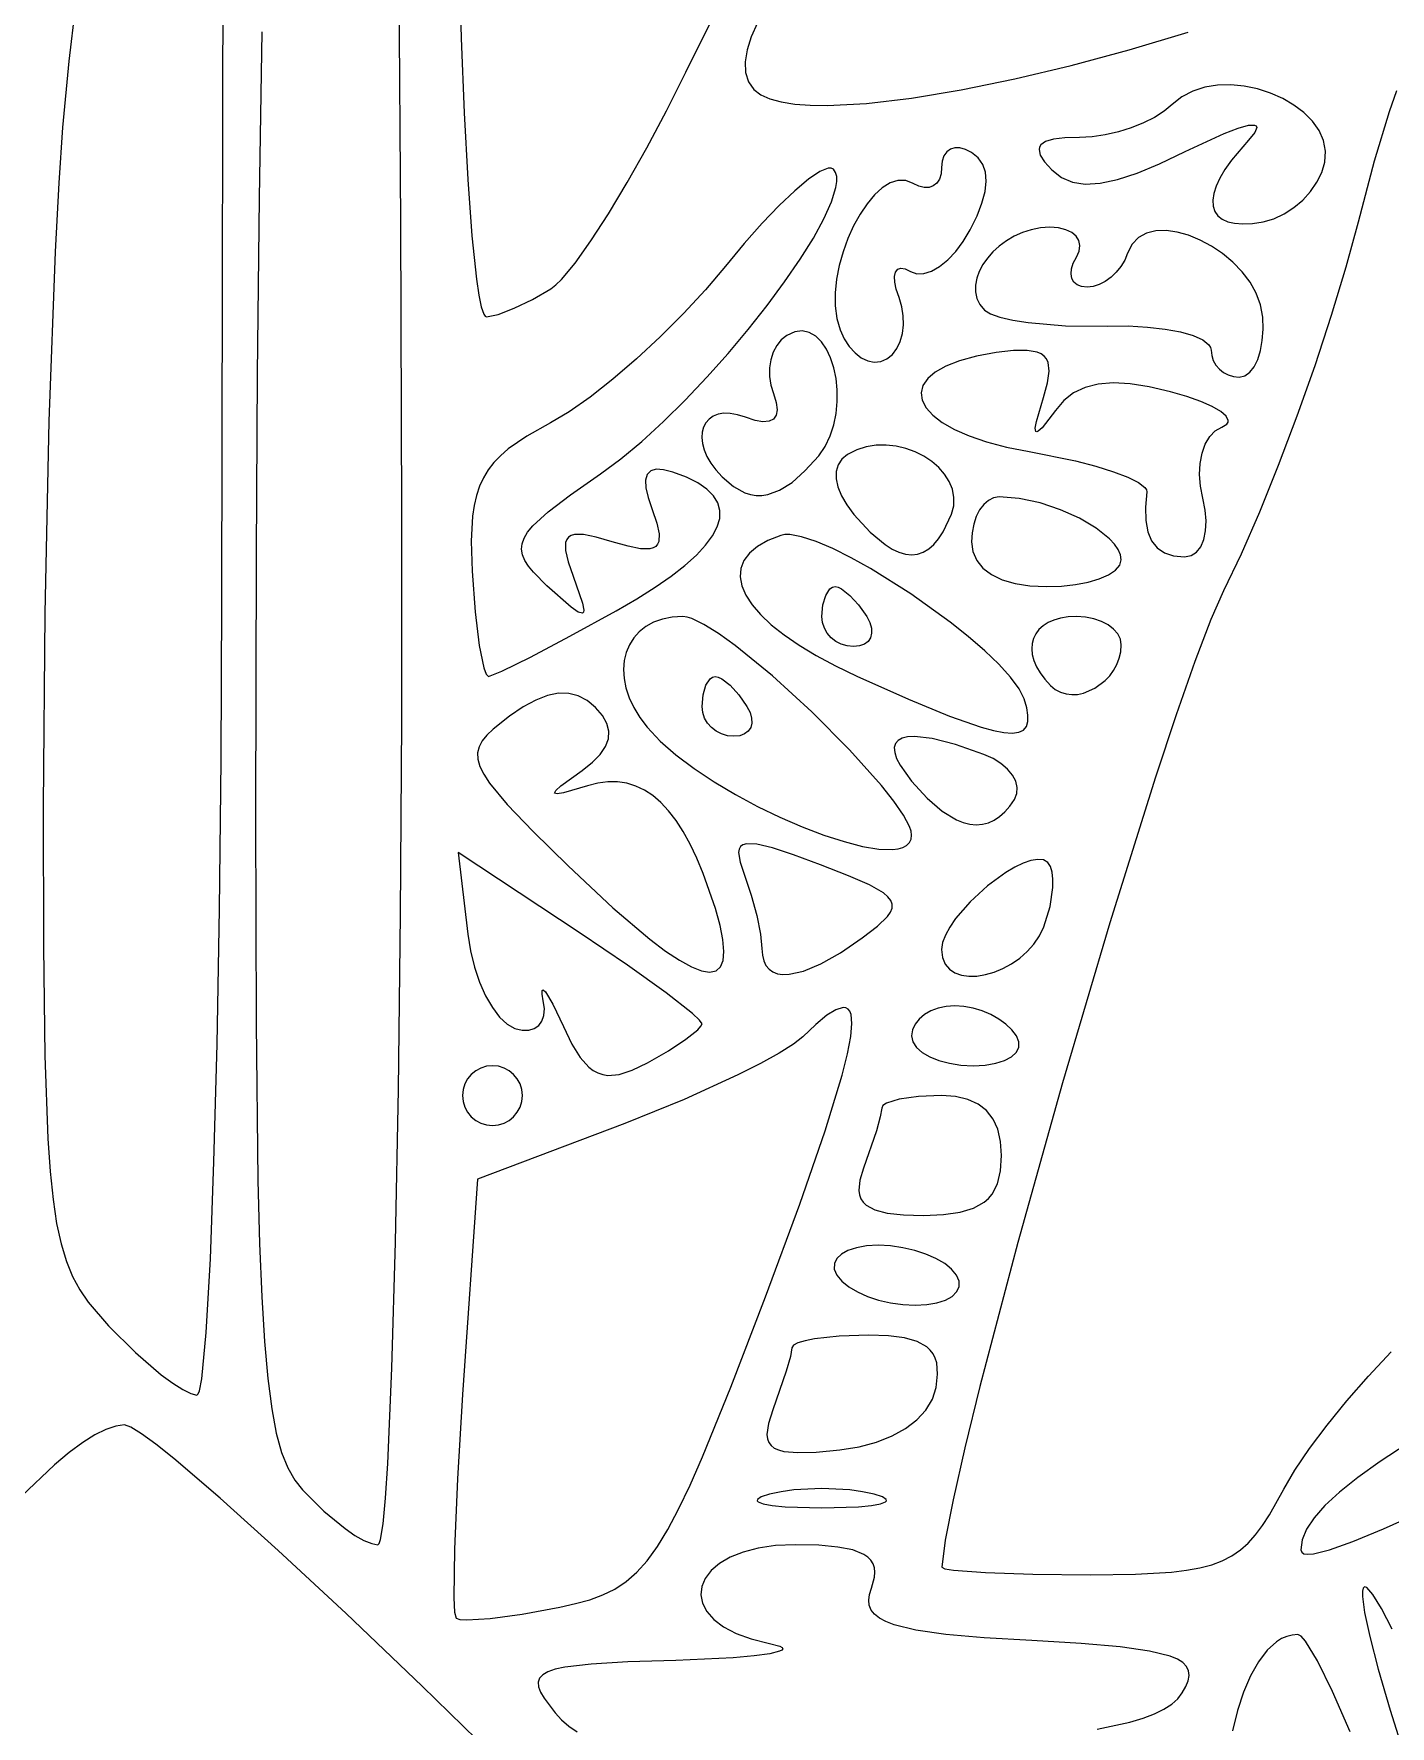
# Model space of a CAD drawing. Header units: millimetres. Extents: x -4.58 to 1.11, y 0.34 to 8.32.
# Drawn here: x -4.037 to -3.534, y 4.766 to 5.394 of the extents above; entities that cross this region are included whole.
import ezdxf

# ---------------------------------------------------------------- set-up
doc = ezdxf.new("R2010")
doc.units = ezdxf.units.MM

msp = doc.modelspace()

# ---------------------------------------------------------------- linework, layer by layer
at = {"flags": 128}
for points in [[(-3.967056, 5.183639), (-3.9665, 5.478389)], [(-3.879828, 5.453108), (-3.878231, 5.392475), (-3.877105, 5.364728), (-3.875783, 5.339941), (-3.874282, 5.319046), (-3.872619, 5.302978), (-3.871732, 5.297045), (-3.870811, 5.29267), (-3.869858, 5.289967), (-3.86937, 5.28928), (-3.868875, 5.289056), (-3.864583, 5.289929), (-3.858646, 5.292175), (-3.851844, 5.295456), (-3.844958, 5.299431)], [(-3.900292, 5.215722), (-3.900633, 5.324271), (-3.901276, 5.411172)], [(-4.021516, 5.4037), (-4.02389, 5.38383), (-4.026167, 5.359208), (-4.027607, 5.338765), (-4.028951, 5.313104), (-4.031229, 5.250255), (-4.032768, 5.178925), (-4.033333, 5.107375), (-4.033222, 5.055221), (-4.032735, 5.014724), (-4.031645, 4.984063), (-4.030803, 4.971853), (-4.029724, 4.961418), (-4.02838, 4.952533), (-4.026744, 4.94497), (-4.024785, 4.9385), (-4.022476, 4.932896), (-4.019788, 4.927932), (-4.016693, 4.923379), (-4.009167, 4.914597), (-3.999104, 4.904615), (-3.989554, 4.896441), (-3.985308, 4.893295), (-3.981594, 4.890918), (-3.978549, 4.889414), (-3.976306, 4.888889), (-3.975858, 4.889274), (-3.975415, 4.890418), (-3.974545, 4.894905), (-3.972882, 4.912147), (-3.971354, 4.939405), (-3.969998, 4.975472), (-3.968853, 5.019138), (-3.967956, 5.069194), (-3.967344, 5.12443), (-3.967056, 5.183639)], [(-3.952255, 5.394745), (-3.953225, 5.333064), (-3.953935, 5.267902), (-3.954347, 5.200875), (-3.954584, 5.103524), (-3.954405, 5.026944), (-3.953677, 4.968457), (-3.953066, 4.945161), (-3.952267, 4.925384), (-3.951266, 4.90879), (-3.950044, 4.895046), (-3.948586, 4.883815), (-3.946875, 4.874764), (-3.944894, 4.867557), (-3.942626, 4.861859), (-3.940056, 4.857336), (-3.937167, 4.853653), (-3.92927, 4.845761), (-3.921361, 4.8393), (-3.917689, 4.836815), (-3.914358, 4.834936), (-3.911484, 4.833748), (-3.909181, 4.833333), (-3.90869, 4.833833), (-3.908207, 4.835317), (-3.907267, 4.841138), (-3.906367, 4.850599), (-3.90551, 4.863505), (-3.903946, 4.898868), (-3.902611, 4.945658), (-3.901542, 5.002306), (-3.900774, 5.067245), (-3.900345, 5.138907), (-3.900292, 5.215722)], [(-3.844958, 5.299431), (-3.843139, 5.300836), (-3.841026, 5.302917), (-3.836021, 5.308937), (-3.830149, 5.317161), (-3.823615, 5.32726), (-3.816623, 5.338905), (-3.80938, 5.351766), (-3.80209, 5.365514), (-3.794958, 5.379819), (-3.78574, 5.398223)], [(-3.76831, 5.398048), (-3.770624, 5.392923), (-3.77217, 5.388104), (-3.772895, 5.383661), (-3.772747, 5.379669), (-3.771674, 5.376197), (-3.769625, 5.373319), (-3.767087, 5.37142), (-3.763692, 5.369902), (-3.759487, 5.368756), (-3.754517, 5.367969), (-3.748829, 5.36753), (-3.742469, 5.367427), (-3.727913, 5.36818), (-3.711217, 5.370137), (-3.692748, 5.373203), (-3.672874, 5.377286), (-3.65196, 5.38229), (-3.630375, 5.388123), (-3.608485, 5.394691)], [(-3.531169, 5.372863), (-3.533899, 5.365063), (-3.539441, 5.346725), (-3.545417, 5.324167), (-3.549976, 5.307434), (-3.555425, 5.289474), (-3.561559, 5.270848), (-3.568174, 5.252116), (-3.575064, 5.23384), (-3.582026, 5.216579), (-3.588855, 5.200894), (-3.595347, 5.187347), (-3.600101, 5.176635), (-3.606036, 5.16106), (-3.612949, 5.141323), (-3.620639, 5.118125), (-3.637538, 5.064151), (-3.655116, 5.004747), (-3.671757, 4.945521), (-3.685841, 4.892082), (-3.69142, 4.869285), (-3.695753, 4.850039), (-3.698639, 4.835043), (-3.699875, 4.825), (-3.698772, 4.824442), (-3.695562, 4.823921), (-3.683726, 4.823038), (-3.666176, 4.822441), (-3.644722, 4.822222), (-3.628026, 4.822419), (-3.614698, 4.823178), (-3.609117, 4.823849), (-3.60416, 4.824757), (-3.599757, 4.825934), (-3.595833, 4.827411), (-3.592318, 4.829222), (-3.589139, 4.831397), (-3.586224, 4.833969), (-3.5835, 4.83697), (-3.580894, 4.840432), (-3.578336, 4.844387), (-3.573069, 4.853903)], [(-3.557833, 5.346389), (-3.557566, 5.350515), (-3.55831, 5.354459), (-3.559959, 5.358182), (-3.562403, 5.361641), (-3.565536, 5.364796), (-3.569248, 5.367606), (-3.573431, 5.370031), (-3.577977, 5.37203), (-3.582779, 5.373561), (-3.587727, 5.374583), (-3.592715, 5.375057), (-3.597632, 5.374942), (-3.602372, 5.374195), (-3.606826, 5.372777), (-3.610886, 5.370647), (-3.614444, 5.367764), (-3.617353, 5.365309), (-3.620944, 5.36302), (-3.625074, 5.360947), (-3.629604, 5.359139), (-3.634392, 5.357646), (-3.639296, 5.356518), (-3.644175, 5.355804), (-3.648889, 5.355556), (-3.654267, 5.355393), (-3.658434, 5.354891), (-3.66141, 5.354026), (-3.663212, 5.352778), (-3.663679, 5.352003), (-3.663859, 5.351123), (-3.663369, 5.34904), (-3.661762, 5.346506), (-3.659056, 5.3435), (-3.655545, 5.340744), (-3.651453, 5.338995), (-3.646689, 5.338265), (-3.641161, 5.338566), (-3.634781, 5.33991), (-3.627456, 5.342309), (-3.619096, 5.345774), (-3.609611, 5.350319), (-3.59516, 5.357082), (-3.589958, 5.359061), (-3.586168, 5.360094), (-3.583841, 5.360172), (-3.58324, 5.359851), (-3.583023, 5.359288), (-3.583764, 5.357433), (-3.586111, 5.354597), (-3.59246, 5.347171), (-3.594862, 5.343738), (-3.596753, 5.340515), (-3.598136, 5.337517), (-3.599013, 5.334763), (-3.599389, 5.332268), (-3.599266, 5.33005), (-3.598646, 5.328126), (-3.597534, 5.326513), (-3.595932, 5.325228), (-3.593844, 5.324287), (-3.591271, 5.323707), (-3.588218, 5.323506), (-3.584686, 5.3237), (-3.580681, 5.324306), (-3.576728, 5.325426), (-3.572902, 5.327197), (-3.569295, 5.329528), (-3.566002, 5.332326), (-3.563115, 5.335503), (-3.560729, 5.338966), (-3.558938, 5.342625), (-3.557833, 5.346389)], [(-3.715778, 5.296139), (-3.716808, 5.299244), (-3.717358, 5.301888), (-3.717445, 5.30403), (-3.717087, 5.30563), (-3.7163, 5.306649), (-3.715102, 5.307047), (-3.71351, 5.306784), (-3.711542, 5.305819), (-3.709208, 5.304972), (-3.706569, 5.305043), (-3.703716, 5.30597), (-3.70074, 5.307689), (-3.697731, 5.310139), (-3.69478, 5.313255), (-3.691978, 5.316975), (-3.689417, 5.321236), (-3.68686, 5.326447), (-3.685013, 5.331201), (-3.683877, 5.335496), (-3.683451, 5.339328), (-3.683737, 5.342695), (-3.684733, 5.345594), (-3.686441, 5.34802), (-3.688861, 5.349972), (-3.691098, 5.351104), (-3.693186, 5.351669), (-3.695077, 5.351691), (-3.696727, 5.351193), (-3.698091, 5.350196), (-3.699121, 5.348724), (-3.699773, 5.346799), (-3.7, 5.344444), (-3.700215, 5.342081), (-3.700833, 5.340133), (-3.701809, 5.338625), (-3.703101, 5.337582), (-3.704664, 5.337027), (-3.706457, 5.336985), (-3.708435, 5.337482), (-3.710556, 5.338542), (-3.713336, 5.339641), (-3.716214, 5.339655), (-3.719139, 5.338686), (-3.722058, 5.336841), (-3.724919, 5.334222), (-3.72767, 5.330934), (-3.730259, 5.327082), (-3.732634, 5.322769), (-3.734743, 5.3181), (-3.736533, 5.313179), (-3.737954, 5.308109), (-3.738952, 5.302997), (-3.739476, 5.297945), (-3.739473, 5.293057), (-3.738892, 5.288439), (-3.737681, 5.284194), (-3.736122, 5.280834), (-3.734245, 5.277959), (-3.732121, 5.275615), (-3.729821, 5.273845), (-3.727418, 5.272695), (-3.724983, 5.272208), (-3.722589, 5.272429), (-3.720306, 5.273403), (-3.718281, 5.275061), (-3.716635, 5.277244), (-3.715388, 5.279859), (-3.714557, 5.282812), (-3.714162, 5.28601), (-3.714222, 5.28936), (-3.714754, 5.292767), (-3.715778, 5.296139)], [(-3.82075, 5.179931), (-3.813126, 5.184375), (-3.806339, 5.188666), (-3.800389, 5.192801), (-3.795278, 5.196777), (-3.791006, 5.200594), (-3.787575, 5.204247), (-3.784984, 5.207737), (-3.783236, 5.211059), (-3.782331, 5.214212), (-3.78227, 5.217195), (-3.783054, 5.220004), (-3.784684, 5.222638), (-3.78716, 5.225094), (-3.790485, 5.22737), (-3.794658, 5.229465), (-3.799681, 5.231375), (-3.803159, 5.232284), (-3.805908, 5.232454), (-3.807935, 5.231876), (-3.809243, 5.230542), (-3.809838, 5.228441), (-3.809724, 5.225566), (-3.808906, 5.221908), (-3.807389, 5.217458), (-3.805656, 5.212408), (-3.804816, 5.208481), (-3.804934, 5.205626), (-3.805373, 5.204583), (-3.806076, 5.203788), (-3.807053, 5.203235), (-3.80831, 5.202915), (-3.811701, 5.202954), (-3.816317, 5.203852), (-3.822222, 5.205556), (-3.828212, 5.207284), (-3.832865, 5.208187), (-3.836252, 5.208203), (-3.837493, 5.207858), (-3.838444, 5.207267), (-3.839116, 5.206423), (-3.839515, 5.205317), (-3.839535, 5.20229), (-3.838575, 5.198122), (-3.836708, 5.19275), (-3.83323, 5.18277), (-3.832784, 5.180122), (-3.832917, 5.17937), (-3.8333, 5.178997), (-3.834854, 5.179368), (-3.837519, 5.181207), (-3.846486, 5.189181), (-3.851481, 5.194217), (-3.853309, 5.196477), (-3.854662, 5.198623), (-3.855521, 5.200695), (-3.855866, 5.202736), (-3.855677, 5.204788), (-3.854934, 5.206894), (-3.853616, 5.209095), (-3.851703, 5.211434), (-3.846013, 5.216694), (-3.837703, 5.223011), (-3.826611, 5.230722), (-3.819082, 5.236252), (-3.811237, 5.24277), (-3.803204, 5.25011), (-3.795112, 5.258102), (-3.787088, 5.26658), (-3.779263, 5.275375), (-3.771764, 5.284318), (-3.764719, 5.293243), (-3.758257, 5.301981), (-3.752507, 5.310364), (-3.747596, 5.318225), (-3.743654, 5.325394), (-3.740809, 5.331705), (-3.739189, 5.336989), (-3.738879, 5.339194), (-3.738923, 5.341079), (-3.739338, 5.342623), (-3.740139, 5.343806), (-3.740947, 5.344217), (-3.742078, 5.344189), (-3.745222, 5.342885), (-3.749406, 5.34004), (-3.754467, 5.335802), (-3.760239, 5.330318), (-3.766559, 5.323735), (-3.773261, 5.316201), (-3.780181, 5.307861), (-3.787612, 5.299071), (-3.795771, 5.290237), (-3.804392, 5.281596), (-3.813208, 5.273387), (-3.821954, 5.26585), (-3.830364, 5.259222), (-3.838172, 5.253744), (-3.845111, 5.249653), (-3.853863, 5.244773), (-3.860814, 5.239963), (-3.863668, 5.237483), (-3.866135, 5.234901), (-3.868237, 5.232176), (-3.869995, 5.229267), (-3.87143, 5.226136), (-3.872564, 5.222742), (-3.873417, 5.219045), (-3.874012, 5.215004), (-3.874508, 5.205734), (-3.874222, 5.194611), (-3.873128, 5.179478), (-3.871623, 5.167078), (-3.869908, 5.158691), (-3.869033, 5.156403), (-3.868181, 5.155597), (-3.863188, 5.157503), (-3.85258, 5.162727), (-3.837915, 5.17047), (-3.82075, 5.179931)], [(-3.580833, 5.288889), (-3.581624, 5.2934), (-3.583237, 5.297747), (-3.585562, 5.30188), (-3.58849, 5.305745), (-3.591913, 5.309293), (-3.595721, 5.312471), (-3.599805, 5.315228), (-3.604056, 5.317512), (-3.608365, 5.319272), (-3.612622, 5.320456), (-3.61672, 5.321013), (-3.620548, 5.320891), (-3.623998, 5.320038), (-3.62696, 5.318404), (-3.629326, 5.315936), (-3.630986, 5.312583), (-3.63205, 5.310053), (-3.633471, 5.307693), (-3.635188, 5.305556), (-3.637137, 5.303693), (-3.639258, 5.302154), (-3.641488, 5.300992), (-3.643765, 5.300256), (-3.646028, 5.3), (-3.648064, 5.300227), (-3.649693, 5.300877), (-3.650899, 5.301904), (-3.651665, 5.303264), (-3.651974, 5.30491), (-3.651811, 5.306797), (-3.651158, 5.308879), (-3.65, 5.311111), (-3.64896, 5.313343), (-3.648647, 5.315425), (-3.649022, 5.317312), (-3.650043, 5.318958), (-3.651672, 5.320318), (-3.653869, 5.321345), (-3.656593, 5.321995), (-3.659806, 5.322222), (-3.663314, 5.321993), (-3.666718, 5.321336), (-3.669983, 5.320293), (-3.673074, 5.318908), (-3.675957, 5.317226), (-3.678598, 5.315289), (-3.680963, 5.313141), (-3.683016, 5.310826), (-3.684723, 5.308388), (-3.686051, 5.305869), (-3.686964, 5.303314), (-3.687429, 5.300765), (-3.68741, 5.298267), (-3.686874, 5.295864), (-3.685786, 5.293598), (-3.684111, 5.291514), (-3.681914, 5.290126), (-3.678344, 5.288875), (-3.673588, 5.287784), (-3.667832, 5.286878), (-3.654066, 5.285721), (-3.638542, 5.285597), (-3.6308, 5.285611), (-3.623578, 5.285229), (-3.617033, 5.284488), (-3.611323, 5.283424), (-3.606606, 5.282073), (-3.603042, 5.280472), (-3.600787, 5.278658), (-3.6002, 5.277682), (-3.6, 5.276667), (-3.599787, 5.274658), (-3.599177, 5.272784), (-3.598213, 5.271086), (-3.596937, 5.269604), (-3.595394, 5.268381), (-3.593625, 5.267456), (-3.591674, 5.266871), (-3.589583, 5.266667), (-3.587523, 5.26712), (-3.585667, 5.26842), (-3.584052, 5.270475), (-3.582714, 5.273194), (-3.581687, 5.276487), (-3.581007, 5.28026), (-3.580711, 5.284425), (-3.580833, 5.288889)], [(-3.745611, 5.237472), (-3.743192, 5.240944), (-3.741316, 5.244786), (-3.739959, 5.248901), (-3.739093, 5.25319), (-3.738693, 5.257552), (-3.738732, 5.261891), (-3.739183, 5.266105), (-3.740021, 5.270097), (-3.741219, 5.273768), (-3.74275, 5.277017), (-3.744589, 5.279747), (-3.746709, 5.281859), (-3.749083, 5.283253), (-3.751686, 5.28383), (-3.754491, 5.283492), (-3.757472, 5.282139), (-3.759506, 5.280504), (-3.761177, 5.278387), (-3.762464, 5.275878), (-3.763347, 5.273064), (-3.763806, 5.270035), (-3.76382, 5.266879), (-3.763368, 5.263685), (-3.762431, 5.260542), (-3.76139, 5.257238), (-3.761034, 5.254549), (-3.761353, 5.252483), (-3.76234, 5.251047), (-3.763986, 5.250248), (-3.766282, 5.250094), (-3.76922, 5.250593), (-3.772792, 5.25175), (-3.775734, 5.252685), (-3.778417, 5.253156), (-3.780828, 5.253197), (-3.782953, 5.252842), (-3.78478, 5.252122), (-3.786296, 5.251072), (-3.787487, 5.249723), (-3.788342, 5.248109), (-3.788846, 5.246264), (-3.788988, 5.244219), (-3.788753, 5.242009), (-3.78813, 5.239666), (-3.787104, 5.237223), (-3.785664, 5.234713), (-3.783795, 5.232169), (-3.781486, 5.229625), (-3.777275, 5.226035), (-3.773078, 5.22373), (-3.770971, 5.223063), (-3.76885, 5.222721), (-3.766709, 5.222705), (-3.764543, 5.223017), (-3.760113, 5.22463), (-3.755512, 5.22757), (-3.750693, 5.231847), (-3.745611, 5.237472)], [(-3.603083, 5.221681), (-3.603961, 5.226134), (-3.604278, 5.230476), (-3.604065, 5.234597), (-3.603349, 5.238389), (-3.60216, 5.241743), (-3.600527, 5.244552), (-3.598478, 5.246706), (-3.596042, 5.248097), (-3.594138, 5.249213), (-3.593709, 5.249872), (-3.593615, 5.250588), (-3.594393, 5.252167), (-3.596396, 5.253896), (-3.599544, 5.255721), (-3.60376, 5.257589), (-3.608966, 5.259446), (-3.615083, 5.261236), (-3.622984, 5.263074), (-3.630051, 5.264155), (-3.636337, 5.26447), (-3.641891, 5.264012), (-3.646763, 5.262772), (-3.651003, 5.260742), (-3.654663, 5.257913), (-3.657792, 5.254278), (-3.66274, 5.247869), (-3.664214, 5.246524), (-3.664707, 5.246324), (-3.665042, 5.246443), (-3.66524, 5.247642), (-3.664823, 5.250139), (-3.662208, 5.259097), (-3.660706, 5.264489), (-3.660111, 5.268795), (-3.660498, 5.272086), (-3.661083, 5.273372), (-3.661941, 5.274431), (-3.663081, 5.275271), (-3.664512, 5.275901), (-3.668286, 5.276566), (-3.673336, 5.276497), (-3.679736, 5.275764), (-3.6871, 5.274411), (-3.69331, 5.272721), (-3.698382, 5.27074), (-3.702331, 5.268512), (-3.705171, 5.266083), (-3.706918, 5.263498), (-3.707586, 5.260803), (-3.707191, 5.258042), (-3.705747, 5.25526), (-3.70327, 5.252504), (-3.699774, 5.249819), (-3.695275, 5.247248), (-3.689787, 5.244839), (-3.683326, 5.242635), (-3.675906, 5.240683), (-3.667542, 5.239028), (-3.650265, 5.235511), (-3.642767, 5.233543), (-3.636267, 5.231517), (-3.630946, 5.229496), (-3.626983, 5.227539), (-3.624557, 5.22571), (-3.623976, 5.224862), (-3.623847, 5.224069), (-3.62437, 5.218326), (-3.624257, 5.213389), (-3.623501, 5.209245), (-3.622094, 5.205884), (-3.620029, 5.203291), (-3.6173, 5.201454), (-3.613899, 5.200361), (-3.609819, 5.2), (-3.607436, 5.200442), (-3.605439, 5.201708), (-3.603855, 5.20371), (-3.602712, 5.206361), (-3.602036, 5.209572), (-3.601855, 5.213254), (-3.602195, 5.21732), (-3.603083, 5.221681)], [(-3.696333, 5.215736), (-3.695499, 5.218907), (-3.695401, 5.222016), (-3.695975, 5.225023), (-3.697154, 5.227893), (-3.698875, 5.230588), (-3.701071, 5.23307), (-3.703678, 5.235301), (-3.70663, 5.237245), (-3.709863, 5.238863), (-3.713311, 5.240118), (-3.71691, 5.240973), (-3.720593, 5.24139), (-3.724296, 5.241332), (-3.727955, 5.240761), (-3.731503, 5.23964), (-3.734875, 5.237931), (-3.73697, 5.236211), (-3.738371, 5.2341), (-3.739085, 5.231643), (-3.739116, 5.228882), (-3.73847, 5.225861), (-3.73715, 5.222622), (-3.735163, 5.21921), (-3.732514, 5.215667), (-3.726524, 5.209128), (-3.72096, 5.204461), (-3.718337, 5.202829), (-3.715818, 5.201664), (-3.713405, 5.200967), (-3.711095, 5.200738), (-3.70889, 5.200976), (-3.706789, 5.201682), (-3.70479, 5.202856), (-3.702895, 5.204497), (-3.701102, 5.206605), (-3.699411, 5.209181), (-3.696333, 5.215736)], [(-3.633333, 5.198806), (-3.633631, 5.200705), (-3.634493, 5.202663), (-3.635871, 5.204654), (-3.637716, 5.206654), (-3.642613, 5.210579), (-3.648799, 5.214238), (-3.655885, 5.217431), (-3.663486, 5.21996), (-3.671213, 5.221623), (-3.678681, 5.222222), (-3.68073, 5.221882), (-3.682643, 5.220907), (-3.684376, 5.219366), (-3.685889, 5.217326), (-3.687138, 5.214857), (-3.688083, 5.212027), (-3.68868, 5.208904), (-3.688889, 5.205556), (-3.688404, 5.201861), (-3.686978, 5.198574), (-3.684655, 5.195723), (-3.681479, 5.193332), (-3.677493, 5.191427), (-3.67274, 5.190034), (-3.667265, 5.189179), (-3.661111, 5.188889), (-3.655531, 5.189091), (-3.650326, 5.189671), (-3.645608, 5.190587), (-3.641493, 5.1918), (-3.638094, 5.193269), (-3.635525, 5.194953), (-3.6339, 5.196812), (-3.633333, 5.198806)], [(-3.669375, 5.147222), (-3.671226, 5.150984), (-3.6744, 5.155299), (-3.678724, 5.160051), (-3.68402, 5.165121), (-3.690114, 5.170392), (-3.696831, 5.175745), (-3.711431, 5.186227), (-3.726415, 5.195626), (-3.733614, 5.199624), (-3.740383, 5.202998), (-3.746546, 5.205629), (-3.75193, 5.2074), (-3.756357, 5.208192), (-3.758157, 5.208185), (-3.759653, 5.207889), (-3.764464, 5.205975), (-3.76834, 5.203769), (-3.771292, 5.201296), (-3.773334, 5.198579), (-3.774479, 5.195642), (-3.774739, 5.19251), (-3.774127, 5.189206), (-3.772656, 5.185753), (-3.77034, 5.182177), (-3.76719, 5.178501), (-3.763219, 5.174748), (-3.758442, 5.170944), (-3.75287, 5.16711), (-3.746516, 5.163273), (-3.739393, 5.159455), (-3.731514, 5.155681), (-3.712333, 5.147168), (-3.697047, 5.140871), (-3.685339, 5.136747), (-3.680728, 5.135487), (-3.676892, 5.134753), (-3.673793, 5.134542), (-3.67139, 5.134847), (-3.669643, 5.135663), (-3.668514, 5.136985), (-3.667962, 5.138807), (-3.667948, 5.141125), (-3.668432, 5.143931), (-3.669375, 5.147222)], [(-3.744444, 5.177778), (-3.744057, 5.182092), (-3.743003, 5.185625), (-3.741444, 5.188012), (-3.740526, 5.188662), (-3.739542, 5.188889), (-3.738418, 5.188662), (-3.737098, 5.188012), (-3.734066, 5.185625), (-3.730831, 5.182092), (-3.727778, 5.177778), (-3.726638, 5.175546), (-3.72604, 5.173464), (-3.725962, 5.171577), (-3.726385, 5.169931), (-3.727289, 5.168571), (-3.728653, 5.167543), (-3.730457, 5.166893), (-3.732681, 5.166667), (-3.735044, 5.166893), (-3.737249, 5.167543), (-3.739247, 5.168571), (-3.74099, 5.169931), (-3.742429, 5.171577), (-3.743516, 5.173464), (-3.744204, 5.175546), (-3.744444, 5.177778)], [(-3.711111, 5.096694), (-3.711314, 5.098133), (-3.711906, 5.099864), (-3.714168, 5.104114), (-3.717712, 5.109268), (-3.722351, 5.115147), (-3.734175, 5.128374), (-3.748156, 5.142377), (-3.762811, 5.155737), (-3.776654, 5.167036), (-3.782808, 5.17147), (-3.788203, 5.174856), (-3.792653, 5.177018), (-3.794465, 5.177584), (-3.795972, 5.177778), (-3.799974, 5.177529), (-3.803607, 5.176805), (-3.806859, 5.175643), (-3.809719, 5.174077), (-3.812176, 5.172143), (-3.814219, 5.169876), (-3.815834, 5.167312), (-3.817012, 5.164486), (-3.817741, 5.161433), (-3.818008, 5.15819), (-3.817803, 5.15479), (-3.817115, 5.15127), (-3.815931, 5.147665), (-3.81424, 5.144011), (-3.812031, 5.140342), (-3.809292, 5.136694), (-3.804465, 5.131561), (-3.798585, 5.126421), (-3.79184, 5.12135), (-3.784418, 5.116425), (-3.776507, 5.111723), (-3.768296, 5.107322), (-3.759974, 5.103297), (-3.751727, 5.099726), (-3.743746, 5.096685), (-3.736218, 5.094251), (-3.729331, 5.0925), (-3.723274, 5.091511), (-3.718235, 5.091359), (-3.716157, 5.091621), (-3.714403, 5.092121), (-3.712998, 5.092869), (-3.711965, 5.093874), (-3.711329, 5.095146), (-3.711111, 5.096694)], [(-3.633333, 5.167319), (-3.633674, 5.16942), (-3.634648, 5.171379), (-3.63619, 5.173155), (-3.638229, 5.174705), (-3.640698, 5.175985), (-3.643529, 5.176952), (-3.646652, 5.177564), (-3.65, 5.177778), (-3.653076, 5.177627), (-3.655857, 5.17719), (-3.658334, 5.176485), (-3.660501, 5.175534), (-3.66235, 5.174355), (-3.663873, 5.172969), (-3.665063, 5.171397), (-3.665913, 5.169658), (-3.666415, 5.167772), (-3.666561, 5.16576), (-3.666345, 5.163641), (-3.665758, 5.161436), (-3.664793, 5.159164), (-3.663442, 5.156847), (-3.661699, 5.154503), (-3.659556, 5.152153), (-3.657799, 5.150707), (-3.655881, 5.149682), (-3.65384, 5.149056), (-3.651714, 5.148808), (-3.649541, 5.148915), (-3.647359, 5.149356), (-3.643116, 5.151153), (-3.63929, 5.154022), (-3.637628, 5.155804), (-3.636183, 5.157789), (-3.634993, 5.159955), (-3.634096, 5.16228), (-3.63353, 5.164742), (-3.633333, 5.167319)], [(-3.788889, 5.144444), (-3.788502, 5.148759), (-3.787448, 5.152292), (-3.785889, 5.154679), (-3.78497, 5.155329), (-3.783986, 5.155556), (-3.782862, 5.155329), (-3.781543, 5.154679), (-3.77851, 5.152292), (-3.775275, 5.148759), (-3.772222, 5.144444), (-3.771083, 5.142212), (-3.770484, 5.14013), (-3.770407, 5.138243), (-3.77083, 5.136597), (-3.771733, 5.135238), (-3.773097, 5.13421), (-3.774901, 5.13356), (-3.777125, 5.133333), (-3.779489, 5.13356), (-3.781694, 5.13421), (-3.783691, 5.135238), (-3.785434, 5.136597), (-3.786873, 5.138243), (-3.787961, 5.14013), (-3.788649, 5.142212), (-3.788889, 5.144444)], [(-3.783944, 5.069444), (-3.788438, 5.08245), (-3.79082, 5.088152), (-3.793297, 5.093324), (-3.79587, 5.097968), (-3.798543, 5.102086), (-3.801319, 5.105682), (-3.8042, 5.108759), (-3.807188, 5.111317), (-3.810288, 5.113361), (-3.8135, 5.114893), (-3.816829, 5.115915), (-3.820277, 5.11643), (-3.823846, 5.116441), (-3.82754, 5.115949), (-3.831361, 5.114958), (-3.840337, 5.112327), (-3.842678, 5.111938), (-3.843604, 5.112214), (-3.84313, 5.113192), (-3.841267, 5.11491), (-3.833431, 5.120708), (-3.829576, 5.123716), (-3.826656, 5.126649), (-3.824664, 5.129531), (-3.823597, 5.132387), (-3.823449, 5.13524), (-3.824216, 5.138113), (-3.825892, 5.141029), (-3.828472, 5.144014), (-3.83158, 5.14662), (-3.834874, 5.148374), (-3.838386, 5.149273), (-3.842148, 5.149312), (-3.846191, 5.14849), (-3.850548, 5.146803), (-3.855252, 5.144247), (-3.860333, 5.140819), (-3.866465, 5.136016), (-3.868752, 5.133814), (-3.870484, 5.131658), (-3.871635, 5.129481), (-3.872181, 5.127216), (-3.872094, 5.124799), (-3.871349, 5.122161), (-3.86992, 5.119239), (-3.867781, 5.115964), (-3.861269, 5.108095), (-3.851606, 5.098024), (-3.838583, 5.085222), (-3.821986, 5.06967), (-3.808222, 5.058011), (-3.802395, 5.053639), (-3.797269, 5.050237), (-3.792841, 5.047806), (-3.789108, 5.046344), (-3.786067, 5.04585), (-3.783715, 5.046324), (-3.782051, 5.047765), (-3.781072, 5.050171), (-3.780774, 5.053544), (-3.781155, 5.05788), (-3.782213, 5.063181), (-3.783944, 5.069444)], [(-3.672944, 5.109944), (-3.672065, 5.11208), (-3.671936, 5.114338), (-3.672512, 5.116649), (-3.673745, 5.118944), (-3.675588, 5.121157), (-3.677993, 5.123218), (-3.680915, 5.125059), (-3.684306, 5.126611), (-3.694843, 5.130277), (-3.703463, 5.132491), (-3.710097, 5.133277), (-3.712648, 5.133142), (-3.714677, 5.13266), (-3.716176, 5.131833), (-3.717137, 5.130665), (-3.71755, 5.129159), (-3.717407, 5.127318), (-3.7167, 5.125145), (-3.715421, 5.122644), (-3.711111, 5.116667), (-3.705334, 5.110349), (-3.699792, 5.105587), (-3.694511, 5.102385), (-3.691977, 5.101371), (-3.689517, 5.100748), (-3.687137, 5.100518), (-3.684838, 5.100681), (-3.682624, 5.101237), (-3.680498, 5.102188), (-3.678464, 5.103534), (-3.676525, 5.105274), (-3.674684, 5.107411), (-3.672944, 5.109944)], [(-3.729458, 5.0585), (-3.723828, 5.062841), (-3.720099, 5.066454), (-3.718988, 5.068059), (-3.718401, 5.069568), (-3.718354, 5.07101), (-3.718865, 5.072413), (-3.719948, 5.073806), (-3.721621, 5.075218), (-3.726802, 5.078211), (-3.734537, 5.081622), (-3.744958, 5.085681), (-3.754994, 5.089356), (-3.762784, 5.091898), (-3.768521, 5.093277), (-3.772398, 5.093469), (-3.773699, 5.093111), (-3.774609, 5.092445), (-3.77515, 5.09147), (-3.775347, 5.090181), (-3.774807, 5.086647), (-3.773181, 5.081819), (-3.770651, 5.074424), (-3.76858, 5.066833), (-3.767181, 5.059941), (-3.766667, 5.054639), (-3.766498, 5.052156), (-3.765998, 5.050041), (-3.765176, 5.048293), (-3.764042, 5.04691), (-3.762605, 5.045892), (-3.760874, 5.045238), (-3.758858, 5.044947), (-3.756568, 5.045017), (-3.751198, 5.046241), (-3.74484, 5.048901), (-3.737569, 5.05299), (-3.729458, 5.0585)], [(-3.788889, 5.026681), (-3.789812, 5.028037), (-3.792459, 5.030482), (-3.802181, 5.038089), (-3.816569, 5.048401), (-3.834139, 5.060319), (-3.879389, 5.090264), (-3.875806, 5.059875), (-3.874802, 5.053679), (-3.873317, 5.047718), (-3.871424, 5.042135), (-3.869193, 5.037075), (-3.866695, 5.03268), (-3.864003, 5.029096), (-3.861187, 5.026465), (-3.858319, 5.024931), (-3.855598, 5.024315), (-3.853192, 5.024325), (-3.851144, 5.024919), (-3.849498, 5.026056), (-3.848297, 5.027692), (-3.847583, 5.029786), (-3.8474, 5.032296), (-3.847792, 5.035181), (-3.84825, 5.03766), (-3.848249, 5.039012), (-3.847821, 5.039275), (-3.846995, 5.038488), (-3.844274, 5.033925), (-3.840333, 5.025639), (-3.837187, 5.019154), (-3.834105, 5.01416), (-3.830947, 5.010597), (-3.829297, 5.009333), (-3.827576, 5.008405), (-3.825768, 5.007803), (-3.823854, 5.007522), (-3.819642, 5.007891), (-3.814801, 5.00945), (-3.809194, 5.012139), (-3.801311, 5.016645), (-3.794854, 5.020889), (-3.790491, 5.024393), (-3.789303, 5.025718), (-3.788889, 5.026681)], [(-3.662042, 5.062694), (-3.659755, 5.070221), (-3.658719, 5.077217), (-3.658684, 5.080273), (-3.658979, 5.082903), (-3.65961, 5.085012), (-3.660583, 5.0865), (-3.662193, 5.087449), (-3.664311, 5.087679), (-3.666851, 5.08726), (-3.66973, 5.086261), (-3.672864, 5.084751), (-3.676168, 5.082799), (-3.682948, 5.077847), (-3.689396, 5.071958), (-3.694837, 5.065684), (-3.696969, 5.062575), (-3.698597, 5.059578), (-3.699635, 5.056762), (-3.7, 5.054194), (-3.699653, 5.051238), (-3.698666, 5.048829), (-3.697117, 5.046951), (-3.695087, 5.045585), (-3.692654, 5.044714), (-3.689898, 5.04432), (-3.686898, 5.044386), (-3.683734, 5.044892), (-3.680486, 5.045822), (-3.677232, 5.047158), (-3.674052, 5.048882), (-3.671025, 5.050976), (-3.668232, 5.053422), (-3.66575, 5.056202), (-3.66366, 5.059299), (-3.662042, 5.062694)], [(-3.765389, 4.925375), (-3.75266, 4.959659), (-3.743162, 4.986962), (-3.736849, 5.0076), (-3.734874, 5.015518), (-3.733677, 5.021887), (-3.733254, 5.026748), (-3.7336, 5.03014), (-3.734059, 5.031297), (-3.734708, 5.032102), (-3.735546, 5.032559), (-3.736572, 5.032674), (-3.739188, 5.031895), (-3.74255, 5.029804), (-3.746651, 5.026442), (-3.751486, 5.021847), (-3.754904, 5.019117), (-3.76025, 5.015755), (-3.76725, 5.011892), (-3.775635, 5.00766), (-3.795474, 4.998617), (-3.817597, 4.989681), (-3.872222, 4.969), (-3.877778, 4.889097), (-3.879686, 4.857827), (-3.880776, 4.831752), (-3.880967, 4.813595), (-3.880701, 4.808338), (-3.880181, 4.806083), (-3.878825, 4.805602), (-3.876167, 4.805438), (-3.867569, 4.805997), (-3.855649, 4.807622), (-3.841667, 4.810181), (-3.835806, 4.811481), (-3.830504, 4.812944), (-3.825673, 4.814704), (-3.821223, 4.816895), (-3.817066, 4.819649), (-3.813114, 4.823101), (-3.809278, 4.827384), (-3.80547, 4.832632), (-3.801602, 4.838978), (-3.797584, 4.846556), (-3.793328, 4.8555), (-3.788747, 4.865942), (-3.778251, 4.891859), (-3.765389, 4.925375)], [(-3.672222, 5.022222), (-3.673929, 5.024454), (-3.676152, 5.026536), (-3.678798, 5.028423), (-3.681774, 5.030069), (-3.684986, 5.031429), (-3.688339, 5.032457), (-3.691741, 5.033107), (-3.695097, 5.033333), (-3.698313, 5.033107), (-3.701314, 5.032457), (-3.704034, 5.031429), (-3.706406, 5.030069), (-3.708366, 5.028423), (-3.709847, 5.026536), (-3.710784, 5.024454), (-3.711111, 5.022222), (-3.710644, 5.01999), (-3.709306, 5.017908), (-3.707191, 5.016021), (-3.704392, 5.014375), (-3.701004, 5.013015), (-3.697119, 5.011988), (-3.692832, 5.011338), (-3.688236, 5.011111), (-3.68378, 5.011338), (-3.679894, 5.011988), (-3.676643, 5.013015), (-3.674094, 5.014375), (-3.672311, 5.016021), (-3.671361, 5.017908), (-3.67131, 5.01999), (-3.672222, 5.022222)], [(-3.855556, 5), (-3.855782, 5.002232), (-3.856432, 5.004314), (-3.85746, 5.006201), (-3.858819, 5.007847), (-3.860465, 5.009207), (-3.862352, 5.010234), (-3.864435, 5.010884), (-3.866667, 5.011111), (-3.868899, 5.010884), (-3.870981, 5.010234), (-3.872868, 5.009207), (-3.874514, 5.007847), (-3.875873, 5.006201), (-3.876901, 5.004314), (-3.877551, 5.002232), (-3.877778, 5), (-3.877551, 4.997768), (-3.876901, 4.995686), (-3.875873, 4.993799), (-3.874514, 4.992153), (-3.872868, 4.990793), (-3.870981, 4.989766), (-3.868899, 4.989116), (-3.866667, 4.988889), (-3.864435, 4.989116), (-3.862352, 4.989766), (-3.860465, 4.990793), (-3.858819, 4.992153), (-3.85746, 4.993799), (-3.856432, 4.995686), (-3.855782, 4.997768), (-3.855556, 5)], [(-3.677778, 4.977778), (-3.678125, 4.982983), (-3.679166, 4.987496), (-3.680902, 4.991315), (-3.683332, 4.994441), (-3.686456, 4.996873), (-3.690276, 4.99861), (-3.69479, 4.999652), (-3.7, 5), (-3.708628, 4.999632), (-3.715694, 4.998632), (-3.720469, 4.997152), (-3.721769, 4.996281), (-3.722222, 4.995347), (-3.722753, 4.992156), (-3.724201, 4.986903), (-3.728972, 4.973125), (-3.730373, 4.968566), (-3.730717, 4.96479), (-3.730471, 4.963179), (-3.729935, 4.961743), (-3.729101, 4.960476), (-3.72796, 4.959372), (-3.724722, 4.957621), (-3.720154, 4.956437), (-3.714186, 4.955767), (-3.70675, 4.955556), (-3.699312, 4.955832), (-3.693123, 4.956702), (-3.688104, 4.958225), (-3.684175, 4.960464), (-3.682595, 4.96187), (-3.681258, 4.963477), (-3.679271, 4.967327), (-3.678138, 4.972074), (-3.677778, 4.977778)], [(-3.694444, 4.933333), (-3.696277, 4.935565), (-3.698864, 4.937648), (-3.702084, 4.939535), (-3.705819, 4.941181), (-3.709951, 4.94254), (-3.714359, 4.943568), (-3.718924, 4.944218), (-3.723528, 4.944444), (-3.727852, 4.944218), (-3.731615, 4.943568), (-3.734755, 4.94254), (-3.737208, 4.941181), (-3.738911, 4.939535), (-3.739801, 4.937648), (-3.739815, 4.935565), (-3.738889, 4.933333), (-3.737056, 4.931101), (-3.73447, 4.929019), (-3.731249, 4.927132), (-3.727514, 4.925486), (-3.723383, 4.924127), (-3.718975, 4.923099), (-3.714409, 4.922449), (-3.709806, 4.922222), (-3.705481, 4.922449), (-3.701718, 4.923099), (-3.698578, 4.924127), (-3.696125, 4.925486), (-3.694422, 4.927132), (-3.693532, 4.929019), (-3.693519, 4.931101), (-3.694444, 4.933333)], [(-3.702056, 4.891667), (-3.70147, 4.896645), (-3.701808, 4.900793), (-3.702344, 4.902571), (-3.703137, 4.904161), (-3.704193, 4.905568), (-3.705523, 4.9068), (-3.709031, 4.908764), (-3.713729, 4.910102), (-3.719683, 4.910867), (-3.726958, 4.911111), (-3.738065, 4.910743), (-3.747158, 4.909743), (-3.750656, 4.909054), (-3.7533, 4.908263), (-3.754972, 4.907392), (-3.755556, 4.906458), (-3.756113, 4.903197), (-3.757634, 4.897752), (-3.762639, 4.883347), (-3.764286, 4.878283), (-3.764828, 4.87429), (-3.764645, 4.872671), (-3.764138, 4.871292), (-3.763291, 4.870142), (-3.762089, 4.869212), (-3.760514, 4.868493), (-3.758551, 4.867975), (-3.753399, 4.867503), (-3.746503, 4.867723), (-3.737736, 4.868556), (-3.730622, 4.869706), (-3.724143, 4.871432), (-3.718362, 4.873695), (-3.713339, 4.876455), (-3.709135, 4.879672), (-3.705812, 4.883306), (-3.703432, 4.887317), (-3.702056, 4.891667)], [(-3.573069, 4.853903), (-3.568953, 4.860997), (-3.563509, 4.869021), (-3.556972, 4.877701), (-3.549575, 4.886759), (-3.541552, 4.895919), (-3.533138, 4.904905)], [(-3.862281, 4.751192), (-3.892764, 4.780875), (-3.920977, 4.807776), (-3.94621, 4.831243), (-3.967754, 4.850627), (-3.984898, 4.865277), (-3.991599, 4.870624), (-3.996934, 4.874544), (-4.000815, 4.876956), (-4.003153, 4.877778), (-4.006399, 4.877371), (-4.010073, 4.876148), (-4.01418, 4.874101), (-4.018727, 4.871226), (-4.02372, 4.867516), (-4.029164, 4.862965), (-4.041427, 4.851319), (-4.055564, 4.836241), (-4.071622, 4.817684), (-4.089645, 4.795601), (-4.109681, 4.769944), (-4.1455, 4.723236)], [(-3.527233, 4.870757), (-3.53722, 4.864236), (-3.54558, 4.85829), (-3.552404, 4.852861), (-3.557782, 4.847893), (-3.561806, 4.843328), (-3.564567, 4.839108), (-3.566157, 4.835175), (-3.566667, 4.831472), (-3.566386, 4.830552), (-3.565531, 4.829986), (-3.564087, 4.829782), (-3.562035, 4.829948), (-3.556042, 4.831425), (-3.547414, 4.834486), (-3.536017, 4.839198), (-3.521714, 4.845629)], [(-3.725, 4.852097), (-3.729303, 4.853013), (-3.734084, 4.853668), (-3.744444, 4.854191), (-3.754805, 4.853668), (-3.759586, 4.853013), (-3.763889, 4.852097), (-3.767001, 4.851077), (-3.76837, 4.850125), (-3.768426, 4.849681), (-3.768076, 4.849262), (-3.766198, 4.848509), (-3.762816, 4.847886), (-3.75801, 4.847416), (-3.744444, 4.847014), (-3.730879, 4.847416), (-3.726073, 4.847886), (-3.722691, 4.848509), (-3.720813, 4.849262), (-3.720463, 4.849681), (-3.720519, 4.850125), (-3.721888, 4.851077), (-3.725, 4.852097)], [(-3.610722, 4.778319), (-3.609391, 4.780696), (-3.608522, 4.782854), (-3.608153, 4.784809), (-3.608324, 4.786572), (-3.609072, 4.788158), (-3.610437, 4.78958), (-3.612457, 4.790852), (-3.61517, 4.791986), (-3.622832, 4.793897), (-3.63373, 4.795421), (-3.648174, 4.796665), (-3.666472, 4.797736), (-3.684203, 4.798796), (-3.698467, 4.800075), (-3.709529, 4.801659), (-3.717653, 4.803635), (-3.720695, 4.804797), (-3.723102, 4.806089), (-3.724906, 4.807522), (-3.72614, 4.809107), (-3.726838, 4.810855), (-3.727032, 4.812776), (-3.726756, 4.814881), (-3.726042, 4.817181), (-3.724888, 4.821316), (-3.724752, 4.823122), (-3.724924, 4.824761), (-3.725412, 4.826238), (-3.726225, 4.827559), (-3.727374, 4.828728), (-3.728868, 4.829752), (-3.732928, 4.831383), (-3.738479, 4.832495), (-3.745599, 4.833131), (-3.754361, 4.833333), (-3.76161, 4.833004), (-3.768061, 4.832067), (-3.773697, 4.830595), (-3.778496, 4.828664), (-3.782441, 4.826347), (-3.785512, 4.82372), (-3.787689, 4.820856), (-3.788953, 4.81783), (-3.789285, 4.814716), (-3.788666, 4.81159), (-3.787076, 4.808525), (-3.784496, 4.805595), (-3.780906, 4.802876), (-3.776288, 4.800441), (-3.770622, 4.798365), (-3.763889, 4.796722), (-3.760085, 4.795727), (-3.759171, 4.795231), (-3.758892, 4.794739), (-3.75923, 4.794255), (-3.760167, 4.793783), (-3.763767, 4.792885), (-3.769552, 4.792073), (-3.777377, 4.791371), (-3.798583, 4.790403), (-3.816425, 4.789836), (-3.830046, 4.789053), (-3.839808, 4.787895), (-3.843356, 4.787127), (-3.846075, 4.786207), (-3.84801, 4.785114), (-3.849208, 4.78383), (-3.849712, 4.782334), (-3.84957, 4.780608), (-3.848825, 4.778631), (-3.847523, 4.776384), (-3.843431, 4.771), (-3.84102, 4.768376), (-3.838328, 4.766034), (-3.835271, 4.763965)], [(-3.532757, 4.801986), (-3.536776, 4.809721), (-3.53996, 4.814896), (-3.542246, 4.817423), (-3.543032, 4.817665), (-3.54357, 4.817212), (-3.543852, 4.816053), (-3.54387, 4.814175), (-3.543082, 4.808224), (-3.541144, 4.799268), (-3.537991, 4.787219), (-3.533561, 4.771988), (-3.527792, 4.753486)], [(-3.548432, 4.763889), (-3.554995, 4.778931), (-3.560561, 4.7903), (-3.56492, 4.797491), (-3.566581, 4.799362), (-3.567861, 4.8), (-3.569906, 4.799827), (-3.571893, 4.799318), (-3.57382, 4.798485), (-3.575684, 4.797343), (-3.579209, 4.79418), (-3.582447, 4.789938), (-3.585375, 4.784722), (-3.58797, 4.778638), (-3.590209, 4.771794), (-3.592069, 4.764295)], [(-3.642283, 4.764851), (-3.630177, 4.76753), (-3.625247, 4.769029), (-3.621028, 4.770641), (-3.617494, 4.772371), (-3.614616, 4.774224), (-3.612368, 4.776205), (-3.610722, 4.778319)]]:
    msp.add_lwpolyline(points, dxfattribs=at)

doc.saveas('drawing.dxf')
